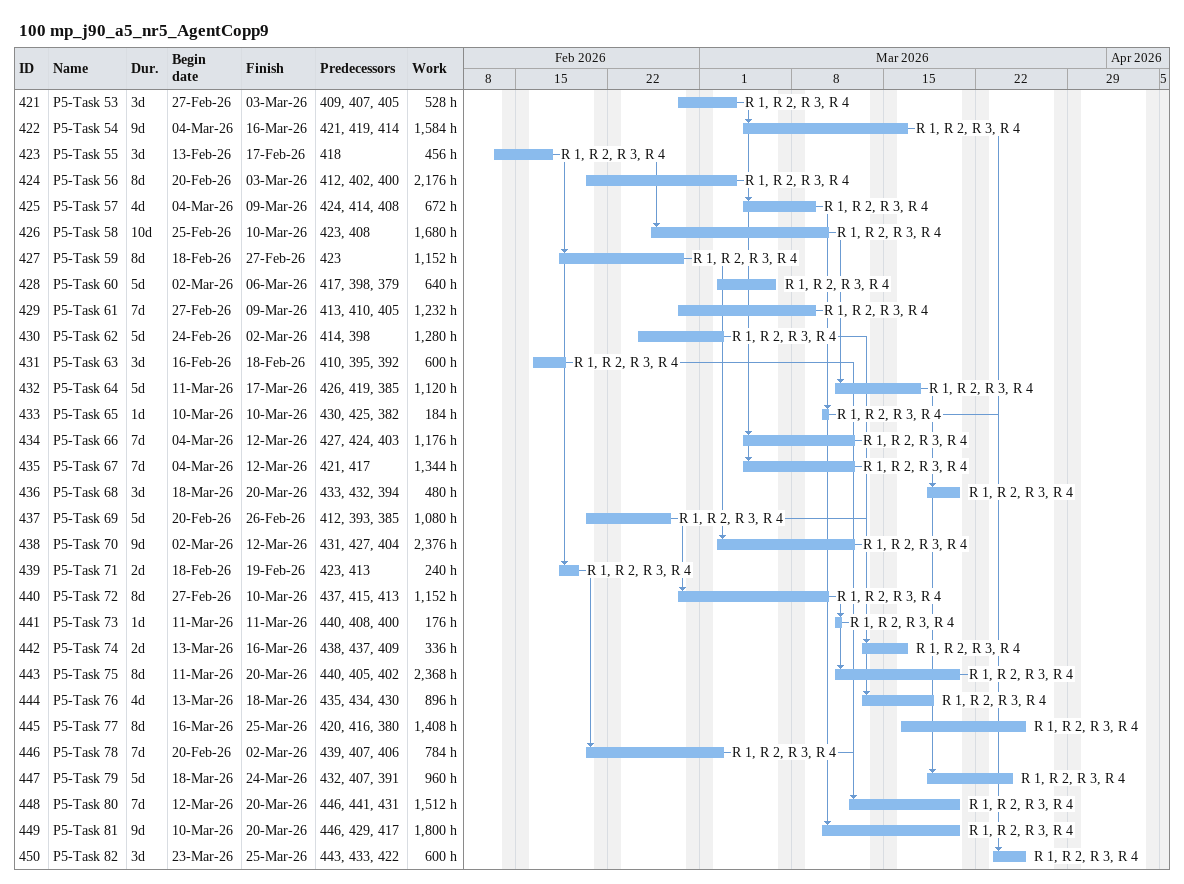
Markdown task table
100 mp_j90_a5_nr5_AgentCopp9

| ID | Task | Duration | Start | Finish | Predecessors | Resources | Work (h) |
|---|---|---|---|---|---|---|---|
| 421 | P5-Task 53 | 3d | 2026-02-27 | 2026-03-03 | 409, 407, 405 | R 1, R 2, R 3, R 4 | 528 |
| 422 | P5-Task 54 | 9d | 2026-03-04 | 2026-03-16 | 421, 419, 414 | R 1, R 2, R 3, R 4 | 1584 |
| 423 | P5-Task 55 | 3d | 2026-02-13 | 2026-02-17 | 418 | R 1, R 2, R 3, R 4 | 456 |
| 424 | P5-Task 56 | 8d | 2026-02-20 | 2026-03-03 | 412, 402, 400 | R 1, R 2, R 3, R 4 | 2176 |
| 425 | P5-Task 57 | 4d | 2026-03-04 | 2026-03-09 | 424, 414, 408 | R 1, R 2, R 3, R 4 | 672 |
| 426 | P5-Task 58 | 10d | 2026-02-25 | 2026-03-10 | 423, 408 | R 1, R 2, R 3, R 4 | 1680 |
| 427 | P5-Task 59 | 8d | 2026-02-18 | 2026-02-27 | 423 | R 1, R 2, R 3, R 4 | 1152 |
| 428 | P5-Task 60 | 5d | 2026-03-02 | 2026-03-06 | 417, 398, 379 | R 1, R 2, R 3, R 4 | 640 |
| 429 | P5-Task 61 | 7d | 2026-02-27 | 2026-03-09 | 413, 410, 405 | R 1, R 2, R 3, R 4 | 1232 |
| 430 | P5-Task 62 | 5d | 2026-02-24 | 2026-03-02 | 414, 398 | R 1, R 2, R 3, R 4 | 1280 |
| 431 | P5-Task 63 | 3d | 2026-02-16 | 2026-02-18 | 410, 395, 392 | R 1, R 2, R 3, R 4 | 600 |
| 432 | P5-Task 64 | 5d | 2026-03-11 | 2026-03-17 | 426, 419, 385 | R 1, R 2, R 3, R 4 | 1120 |
| 433 | P5-Task 65 | 1d | 2026-03-10 | 2026-03-10 | 430, 425, 382 | R 1, R 2, R 3, R 4 | 184 |
| 434 | P5-Task 66 | 7d | 2026-03-04 | 2026-03-12 | 427, 424, 403 | R 1, R 2, R 3, R 4 | 1176 |
| 435 | P5-Task 67 | 7d | 2026-03-04 | 2026-03-12 | 421, 417 | R 1, R 2, R 3, R 4 | 1344 |
| 436 | P5-Task 68 | 3d | 2026-03-18 | 2026-03-20 | 433, 432, 394 | R 1, R 2, R 3, R 4 | 480 |
| 437 | P5-Task 69 | 5d | 2026-02-20 | 2026-02-26 | 412, 393, 385 | R 1, R 2, R 3, R 4 | 1080 |
| 438 | P5-Task 70 | 9d | 2026-03-02 | 2026-03-12 | 431, 427, 404 | R 1, R 2, R 3, R 4 | 2376 |
| 439 | P5-Task 71 | 2d | 2026-02-18 | 2026-02-19 | 423, 413 | R 1, R 2, R 3, R 4 | 240 |
| 440 | P5-Task 72 | 8d | 2026-02-27 | 2026-03-10 | 437, 415, 413 | R 1, R 2, R 3, R 4 | 1152 |
| 441 | P5-Task 73 | 1d | 2026-03-11 | 2026-03-11 | 440, 408, 400 | R 1, R 2, R 3, R 4 | 176 |
| 442 | P5-Task 74 | 2d | 2026-03-13 | 2026-03-16 | 438, 437, 409 | R 1, R 2, R 3, R 4 | 336 |
| 443 | P5-Task 75 | 8d | 2026-03-11 | 2026-03-20 | 440, 405, 402 | R 1, R 2, R 3, R 4 | 2368 |
| 444 | P5-Task 76 | 4d | 2026-03-13 | 2026-03-18 | 435, 434, 430 | R 1, R 2, R 3, R 4 | 896 |
| 445 | P5-Task 77 | 8d | 2026-03-16 | 2026-03-25 | 420, 416, 380 | R 1, R 2, R 3, R 4 | 1408 |
| 446 | P5-Task 78 | 7d | 2026-02-20 | 2026-03-02 | 439, 407, 406 | R 1, R 2, R 3, R 4 | 784 |
| 447 | P5-Task 79 | 5d | 2026-03-18 | 2026-03-24 | 432, 407, 391 | R 1, R 2, R 3, R 4 | 960 |
| 448 | P5-Task 80 | 7d | 2026-03-12 | 2026-03-20 | 446, 441, 431 | R 1, R 2, R 3, R 4 | 1512 |
| 449 | P5-Task 81 | 9d | 2026-03-10 | 2026-03-20 | 446, 429, 417 | R 1, R 2, R 3, R 4 | 1800 |
| 450 | P5-Task 82 | 3d | 2026-03-23 | 2026-03-25 | 443, 433, 422 | R 1, R 2, R 3, R 4 | 600 |
